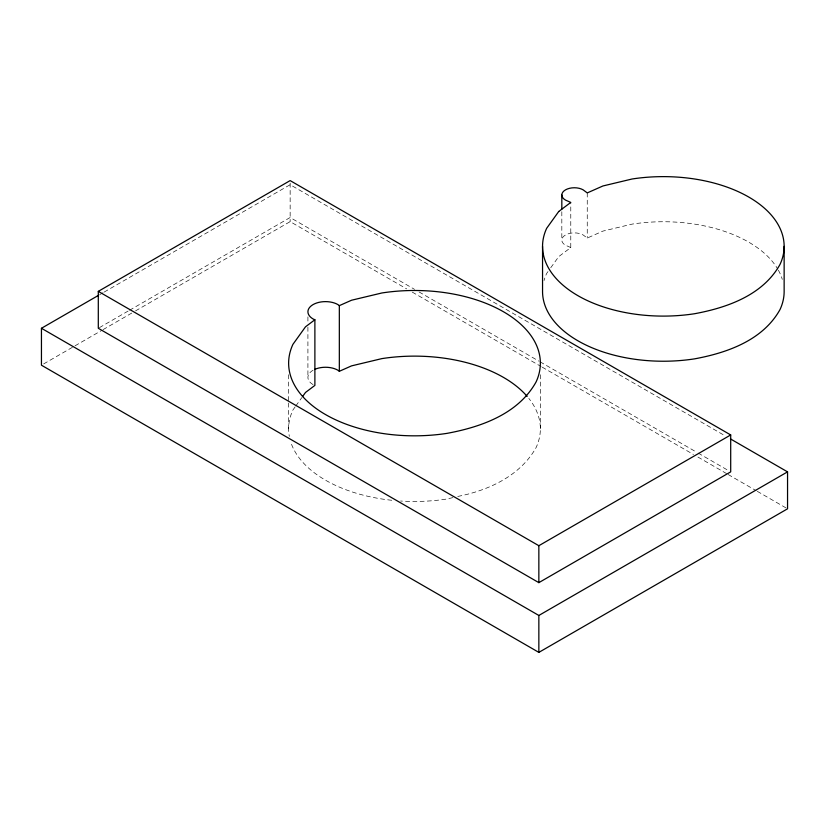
<?xml version="1.0" encoding="UTF-8"?>
<svg xmlns="http://www.w3.org/2000/svg" width="829" height="829" viewBox="0 0 829 829"><rect width="100%" height="100%" fill="white"/><g stroke="black" fill="none" stroke-linecap="round" stroke-linejoin="round"><path stroke-width="0.62" stroke-dasharray="4.14 3.11" d="M295.093 406.966L292.927 409.992A125.863 72.662 0 0 0 289.321 436.386M295.818 405.961L301.777 397.651M547.979 271.601L546.663 273.435A120.796 69.74 0 0 0 544.042 280.565M550.757 267.736L558.736 256.617L570.777 247.56L570.777 202.431M99.708 294.658L103.065 292.71M104.185 292.067L290.15 184.701L724.815 435.65M99.407 327.642L128.412 310.896M129.531 310.253L290.15 217.519L414.583 289.362M43.688 363.91L73.936 346.449M75.056 345.807L101.946 330.284M103.065 329.631L134.433 311.528M135.552 310.875L290.15 221.623L406.656 288.886M570.777 247.56L565.492 245.218A12.518 7.223 0 0 1 565.492 234.99A12.518 7.223 0 0 1 583.191 234.99L587.253 238.047L602.942 231.094L632.081 224.12A120.796 69.74 0 0 1 777.737 269.093M452.893 497.597L447.08 498.985A125.863 72.662 0 0 1 400.604 501.017M457.753 496.436C488.468 490.447 520.177 475.919 536.073 447.608A125.863 72.662 0 0 0 528.829 398.407M419.07 291.953L539.016 361.195M540.135 361.848L697.075 452.458M698.194 453.1L728.463 470.582M412.262 292.119L541.088 366.501M542.207 367.154L693.448 454.468M697.925 457.048L727.054 473.867M728.173 474.52L756.183 490.685M757.302 491.328L787.55 508.799M587.253 192.919L587.253 238.047M561.824 211.737L561.824 240.109M540.363 374.739L540.363 428.8M307.911 316.916L307.911 322.066M307.911 327.217L307.911 377.413M290.15 183.147L290.15 221.623M288.637 374.739L288.637 401.764M288.637 403.06L288.637 428.8M313.061 384.594A17.585 10.155 0 0 1 313.061 370.231M391.785 500.27A125.863 72.662 0 0 1 290.554 441.432M778.358 270.171A120.796 69.74 0 0 1 782.296 279.363"/><path stroke-width="1.24" d="M302.523 396.614L305.497 392.459L314.885 385.402L314.885 319.756L313.061 318.947A17.585 10.155 0 0 1 313.061 304.595A17.585 10.155 0 0 1 337.931 304.595L339.33 305.642L339.33 371.288L351.569 365.869L381.92 358.605A125.863 72.662 0 0 1 527.151 396.386M314.885 319.756L305.497 326.823L292.927 344.346A125.863 72.662 0 0 0 447.08 433.349C481.131 427.039 518.27 413.961 536.073 381.962A125.863 72.662 0 0 0 381.92 292.969L351.569 300.222L339.33 305.642M98.299 291.362L290.15 180.598L730.701 434.945L730.701 471.867L538.85 582.642L98.299 328.284L98.299 291.362L538.85 545.71L730.701 434.945M730.411 438.883L787.55 471.867L787.55 508.799L538.85 652.382L41.45 365.206L41.45 328.284L98.589 295.3M41.45 328.284L538.85 615.46L787.55 471.867M339.33 371.288L337.931 370.231A17.585 10.155 0 0 0 314.792 369.361M784.141 246.358L784.141 291.487A120.796 69.74 0 0 1 780.027 309.538C762.929 340.253 727.292 352.802 694.609 358.853A120.796 69.74 0 0 1 542.549 291.487L542.549 246.358M561.824 194.981L561.824 209.157M538.85 545.71L538.85 582.642M538.85 615.46L538.85 652.382M558.736 211.488L546.663 228.307A120.796 69.74 0 0 0 694.609 313.725C727.292 307.673 762.929 295.124 780.027 264.41A120.796 69.74 0 0 0 632.081 179.002L602.942 185.965L587.253 192.919L583.191 189.872A12.518 7.223 0 0 0 565.492 189.872A12.518 7.223 0 0 0 565.492 200.09L570.777 202.431L558.736 211.488"/></g></svg>
